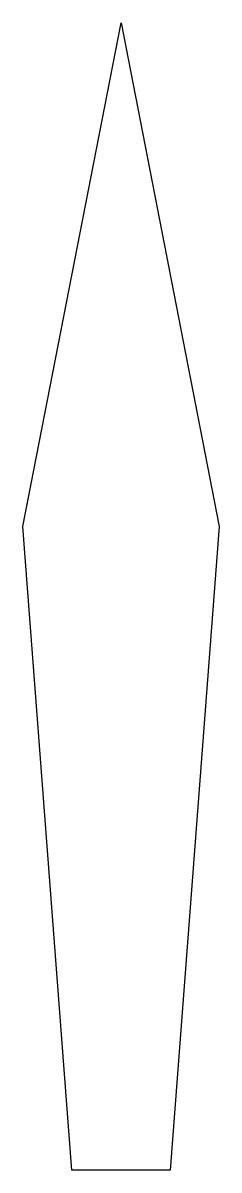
# Model space of a CAD drawing. Header units: inches. Extents: x 2 to 2.88, y 2 to 7.12.
import ezdxf

# ---------------------------------------------------------------- set-up
doc = ezdxf.new("R2010")
doc.units = ezdxf.units.IN
doc.header["$MEASUREMENT"] = 0
doc.layers.get('0').update_dxf_attribs({"linetype": 'CONTINUOUS'})

msp = doc.modelspace()

# ---------------------------------------------------------------- linework, layer by layer
for p, q in [((2, 4.875, 0.0625), (2.4375, 7.125, 0.0625)), ((2.4375, 7.125, 0.0625), (2.875, 4.875, 0.0625)), ((2.21875, 2, 0.0625), (2, 4.875, 0.0625)), ((2.875, 4.875, 0.0625), (2.65625, 2, 0.0625)), ((2.65625, 2, 0.0625), (2.21875, 2, 0.0625))]:
    msp.add_line(p, q)

doc.saveas('drawing.dxf')
